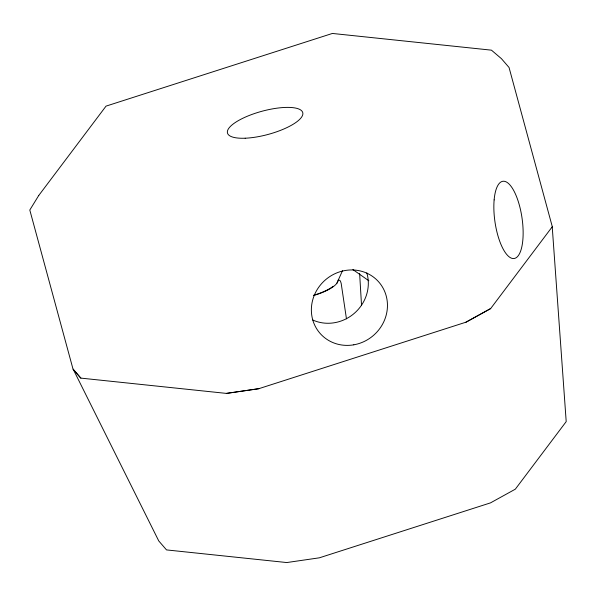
<?xml version="1.0" encoding="UTF-8"?>
<svg xmlns="http://www.w3.org/2000/svg" width="596" height="596" viewBox="0 0 596 596"><rect width="100%" height="100%" fill="white"/><g stroke="black" fill="none" stroke-linecap="round" stroke-linejoin="round"><path stroke-width="0.89" d="M336.822 283.346L342.491 270.696M465.871 322.22L490.694 308.519M226.331 393.39L258.91 388.659M338.267 279.591L340.376 280.91L341.165 283.316L346.462 318.875M352.884 269.556L368.842 280.768M80.892 378.117L73.137 369.147L158.767 540.952L166.522 549.914L286.78 562.549L319.359 557.819L490.501 502.875L515.324 489.174L566.2 421.603L552.224 226.8M359.626 273.534L361.511 304.958M338.014 280.664A29.174 8.97 -15.2 0 1 313.794 295.452M333.149 286.311A28.407 8.731 -15.2 0 1 316.044 294.521M315.172 294.796A28.407 8.731 -15.2 0 1 313.392 295.325M366.823 272.901A39.016 36.728 -40.9 0 1 354.411 313.235A39.016 36.728 -40.9 0 1 312.736 320.007M38.74 195.495L29.8 210.023L73.062 369.252L80.713 378.095L226.51 393.412L258.649 388.741L466.132 322.138L490.62 308.624L552.298 226.704L509.044 67.475L501.385 58.624L491.447 50.161L332.389 33.45L106.036 106.125L38.74 195.495M245.172 138.212A39.016 11.995 -15.2 0 0 302.857 114A39.016 11.995 -15.2 0 0 247.258 116.272A39.016 11.995 -15.2 0 0 245.172 138.212M353.8 344.816A39.016 36.728 -40.9 0 0 379.95 283.398A39.016 36.728 -40.9 0 0 314.487 294.796A39.016 36.728 -40.9 0 0 353.8 344.816M494.136 199.906A39.016 13.663 81.7 0 0 513.119 258.545A39.016 13.663 81.7 0 0 518.185 201.225A39.016 13.663 81.7 0 0 494.136 199.906"/></g></svg>
